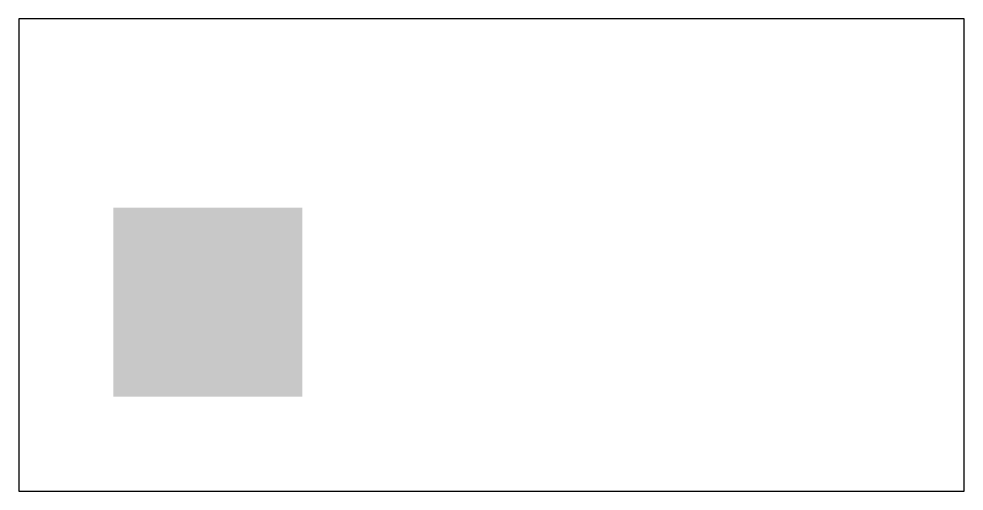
# Model space of a CAD drawing. Header units: metres. Extents: x 0 to 10, y 0 to 5.
import ezdxf

# ---------------------------------------------------------------- set-up
doc = ezdxf.new("R2010")
doc.units = ezdxf.units.M
doc.layers.get('0').update_dxf_attribs({"linetype": 'CONTINUOUS'})
doc.layers.add('MUROS', color=1, linetype='CONTINUOUS')

msp = doc.modelspace()

# ---------------------------------------------------------------- linework, layer by layer
at = {"color": 3}
msp.add_solid([(1, 1), (3, 1), (1, 3), (3, 3)], dxfattribs=at)
at = {"layer": 'MUROS'}
for p, q in [((10, 5), (0, 5)), ((0, 5), (0, 0)), ((10, 0), (10, 5)), ((0, 0), (10, 0))]:
    msp.add_line(p, q, dxfattribs=at)

doc.saveas('drawing.dxf')
